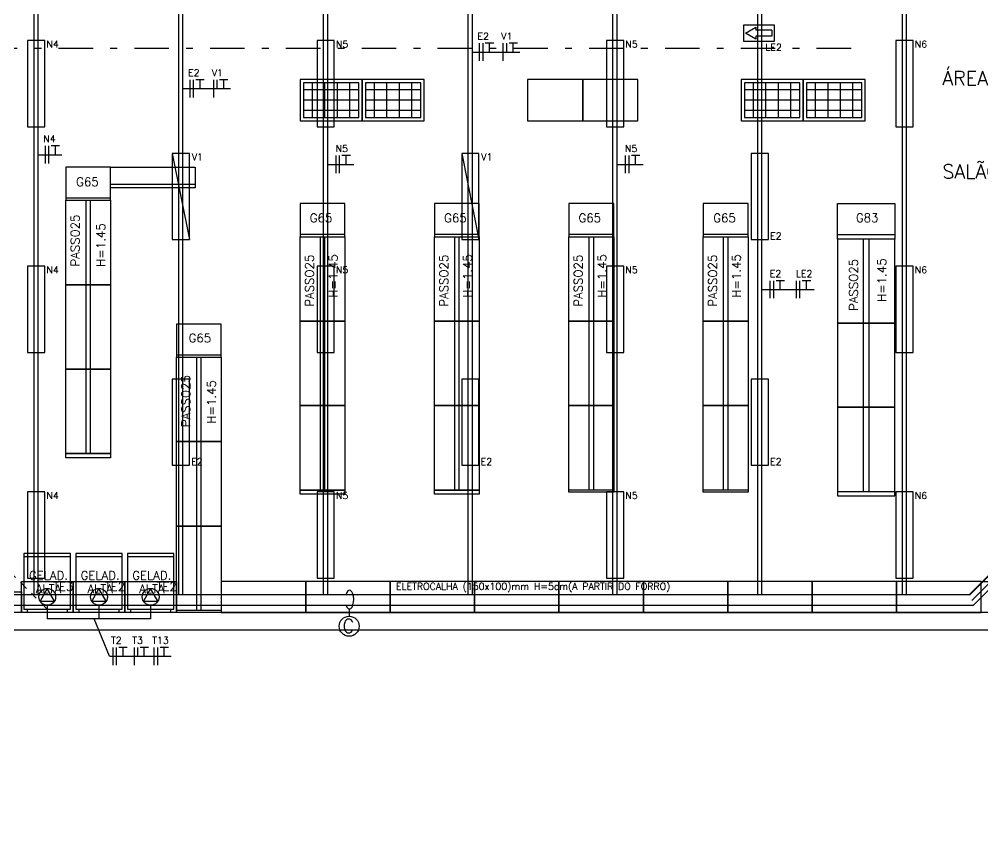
# Model space of a CAD drawing. Header units: metres. Extents: x -367 to 368, y -238 to 226.
# Drawn here: x 213.99 to 227.97, y 196.98 to 208.86 of the extents above; entities that cross this region are included whole.
import ezdxf
from ezdxf.enums import TextEntityAlignment as Align

# ---------------------------------------------------------------- set-up
doc = ezdxf.new("R2010")
doc.units = ezdxf.units.M
for name, pattern in [('CONTINOUS', [0]), ('DASHDOT2', [0.5, 0.25, -0.125, 0, -0.125]), ('LA_BAU_MERC_R01$0$DASHDOT', [1, 0.5, -0.25, 0, -0.25])]:
    doc.linetypes.add(name, pattern=pattern)
for name, color, linetype in [('A-CALHA', 160, 'Continuous'), ('A-SIMBELET', 10, 'Continuous'), ('A-TOMADA', 10, 'Continuous'), ('ELE-ELÉTRICA', 160, 'Continuous'), ('ELE-INDICAÇÕES', 10, 'Continuous'), ('INCENDIO', 10, 'CONTINOUS'), ('LA_BAU_BASES GERAIS_R00$0$base', 253, 'Continuous'), ('LA_BAU_LUM TÉRREO_R02$0$ARQ-HAC-251', 251, 'Continuous'), ('LA_BAU_LUM TÉRREO_R02$0$ARQ-LUM', 2, 'Continuous'), ('LA_BAU_MERC_R01$0$ARQ-MOB', 8, 'Continuous'), ('Texto', 20, 'Continuous')]:
    doc.layers.add(name, color=color, linetype=linetype)
doc.styles.add('LA_BAU_BASES GERAIS_R00$0$LA_BAU_MERC_R01$0$R40-125-RS', font='romans.shx', dxfattribs={"height": 0.1248})
doc.styles.add('LA_BAU_BASES GERAIS_R00$0$LA_BAU_MERC_R01$0$RS80', font='ROMANS', dxfattribs={"height": 0.18})
doc.styles.add('LA_BAU_BASES GERAIS_R00$0$R60-125-RS', font='romans.shx', dxfattribs={"height": 0.19})
doc.styles.add('LA_BAU_BASES GERAIS_R00$0$R80-100-RS', font='romans.shx', dxfattribs={"height": 0.203})
doc.styles.get("Standard").update_dxf_attribs({"font": 'romans.shx'})
pattern_1 = [(45, (200.66, 197.437384), (-0.0561266, 0.0561266), [])]

# ---------------------------------------------------------------- blocks, each defined once
blk = doc.blocks.new('LA_BAU_BASES GERAIS_R00$0$LA_BAU_ALVENARIA TÉRREO_R01')
at = {"layer": 'LA_BAU_BASES GERAIS_R00$0$base', "linetype": 'Continuous'}
for points in [[(244.37, 177.984), (244.37, 197.72), (244.49, 197.72), (244.49, 198.93), (245.022, 198.93), (245.022, 199.259), (244.872, 199.259), (244.872, 199.08), (244.37, 199.08), (244.37, 200.03), (244.872, 200.03), (244.872, 199.86), (245.022, 199.86), (245.022, 200.25), (235.3, 200.25), (235.3, 200.601), (235.15, 200.601), (235.15, 200.25), (200.064, 200.25)], [(200.03, 200.25), (200, 200.25), (200, 200), (244.01, 200), (244.01, 177.95), (244.37, 177.95), (244.37, 177.95)]]:
    blk.add_lwpolyline(points, dxfattribs=at)
blk.add_lwpolyline([(212.821, 200.25), (212.821, 200.55), (214.021, 200.55), (214.021, 200.25)], close=True, dxfattribs=at)
blk = doc.blocks.new('LA_BAU_BASES GERAIS_R00$0$LA_BAU_MERC_R01')
at = {"layer": 'LA_BAU_BASES GERAIS_R00$0$base'}
for p, q in [((218.065, 207.982), (218.065, 207.382)), ((218.965, 207.982), (218.065, 207.982)), ((218.915, 207.932), (218.115, 207.932)), ((218.115, 207.932), (218.115, 207.432)), ((218.245, 207.432), (218.245, 207.932)), ((218.425, 207.432), (218.425, 207.932)), ((218.605, 207.432), (218.605, 207.932)), ((218.785, 207.432), (218.785, 207.932)), ((218.915, 207.432), (218.915, 207.932)), ((218.965, 207.382), (218.965, 207.982)), ((218.965, 207.982), (218.965, 207.382)), ((219.865, 207.982), (218.965, 207.982)), ((219.815, 207.932), (219.015, 207.932)), ((219.015, 207.932), (219.015, 207.432)), ((219.145, 207.432), (219.145, 207.932)), ((219.325, 207.432), (219.325, 207.932)), ((219.505, 207.432), (219.505, 207.932)), ((219.685, 207.432), (219.685, 207.932)), ((219.815, 207.432), (219.815, 207.932)), ((219.865, 207.382), (219.865, 207.982)), ((221.365, 207.982), (221.365, 207.382)), ((222.165, 207.982), (221.365, 207.982)), ((222.165, 207.382), (222.165, 207.982)), ((222.165, 207.982), (222.165, 207.382)), ((222.965, 207.982), (222.165, 207.982)), ((222.965, 207.382), (222.965, 207.982)), ((224.465, 207.982), (224.465, 207.382)), ((225.365, 207.982), (224.465, 207.982)), ((225.315, 207.932), (224.515, 207.932)), ((224.515, 207.932), (224.515, 207.432)), ((224.645, 207.432), (224.645, 207.932)), ((224.825, 207.432), (224.825, 207.932)), ((225.005, 207.432), (225.005, 207.932)), ((225.185, 207.432), (225.185, 207.932)), ((225.315, 207.432), (225.315, 207.932)), ((225.365, 207.382), (225.365, 207.982)), ((225.365, 207.982), (225.365, 207.382)), ((226.265, 207.982), (225.365, 207.982)), ((226.215, 207.932), (225.415, 207.932)), ((225.415, 207.932), (225.415, 207.432)), ((225.545, 207.432), (225.545, 207.932)), ((225.725, 207.432), (225.725, 207.932)), ((225.905, 207.432), (225.905, 207.932)), ((226.085, 207.432), (226.085, 207.932)), ((226.215, 207.432), (226.215, 207.932)), ((226.265, 207.382), (226.265, 207.982)), ((218.915, 207.832), (218.115, 207.832)), ((219.815, 207.832), (219.015, 207.832)), ((225.315, 207.832), (224.515, 207.832)), ((226.215, 207.832), (225.415, 207.832)), ((218.915, 207.682), (218.115, 207.682)), ((219.815, 207.682), (219.015, 207.682)), ((225.315, 207.682), (224.515, 207.682)), ((226.215, 207.682), (225.415, 207.682)), ((218.915, 207.532), (218.115, 207.532)), ((219.815, 207.532), (219.015, 207.532)), ((225.315, 207.532), (224.515, 207.532)), ((226.215, 207.532), (225.415, 207.532)), ((218.065, 207.382), (218.965, 207.382)), ((218.115, 207.432), (218.915, 207.432)), ((218.965, 207.382), (219.865, 207.382)), ((219.015, 207.432), (219.815, 207.432)), ((221.365, 207.382), (222.165, 207.382)), ((222.165, 207.382), (222.965, 207.382)), ((224.465, 207.382), (225.365, 207.382)), ((224.515, 207.432), (225.315, 207.432)), ((225.365, 207.382), (226.265, 207.382)), ((225.415, 207.432), (226.215, 207.432)), ((215.315, 206.41), (215.315, 206.71)), ((215.315, 206.71), (216.54, 206.71)), ((216.54, 206.71), (216.54, 206.41)), ((216.54, 206.46), (215.315, 206.46)), ((216.54, 206.41), (215.315, 206.41)), ((214.665, 206.23), (215.315, 206.23)), ((214.665, 205.005), (214.665, 206.23)), ((214.96, 205.005), (214.96, 206.23)), ((215.02, 206.23), (215.02, 205.005)), ((215.315, 206.23), (215.315, 205.005)), ((218.065, 205.702), (218.715, 205.702)), ((218.065, 204.477), (218.065, 205.702)), ((218.36, 204.477), (218.36, 205.702)), ((218.42, 205.702), (218.42, 204.477)), ((218.715, 205.702), (218.715, 204.477)), ((220.015, 205.702), (220.665, 205.702)), ((220.015, 204.477), (220.015, 205.702)), ((220.31, 204.477), (220.31, 205.702)), ((220.37, 205.702), (220.37, 204.477)), ((220.665, 205.702), (220.665, 204.477)), ((221.965, 205.702), (222.615, 205.702)), ((221.965, 204.477), (221.965, 205.702)), ((222.26, 204.477), (222.26, 205.702)), ((222.32, 205.702), (222.32, 204.477)), ((222.615, 205.702), (222.615, 204.477)), ((223.915, 205.702), (224.565, 205.702)), ((223.915, 204.477), (223.915, 205.702)), ((224.21, 204.477), (224.21, 205.702)), ((224.27, 205.702), (224.27, 204.477)), ((224.565, 205.702), (224.565, 204.477)), ((226.695, 205.668), (225.865, 205.668)), ((225.865, 205.668), (225.865, 204.448)), ((226.24, 204.448), (226.24, 205.668)), ((226.32, 204.448), (226.32, 205.668)), ((226.695, 204.448), (226.695, 205.668)), ((214.665, 205.005), (215.315, 205.005)), ((214.665, 203.78), (214.665, 205.005)), ((215.315, 205.005), (214.665, 205.005)), ((214.96, 203.78), (214.96, 205.005)), ((215.02, 205.005), (215.02, 203.78)), ((215.315, 205.005), (215.315, 203.78)), ((218.065, 204.477), (218.715, 204.477)), ((218.065, 203.252), (218.065, 204.477)), ((218.715, 204.477), (218.065, 204.477)), ((218.36, 203.252), (218.36, 204.477)), ((218.42, 204.477), (218.42, 203.252)), ((218.715, 204.477), (218.715, 203.252)), ((220.015, 204.477), (220.665, 204.477)), ((220.015, 203.252), (220.015, 204.477)), ((220.665, 204.477), (220.015, 204.477)), ((220.31, 203.252), (220.31, 204.477)), ((220.37, 204.477), (220.37, 203.252)), ((220.665, 204.477), (220.665, 203.252)), ((221.965, 204.477), (222.615, 204.477)), ((221.965, 203.252), (221.965, 204.477)), ((222.615, 204.477), (221.965, 204.477)), ((222.26, 203.252), (222.26, 204.477)), ((222.32, 204.477), (222.32, 203.252)), ((222.615, 204.477), (222.615, 203.252)), ((223.915, 204.477), (224.565, 204.477)), ((223.915, 203.252), (223.915, 204.477)), ((224.565, 204.477), (223.915, 204.477)), ((224.21, 203.252), (224.21, 204.477)), ((224.27, 204.477), (224.27, 203.252)), ((224.565, 204.477), (224.565, 203.252)), ((226.695, 204.448), (225.865, 204.448)), ((225.865, 204.448), (225.865, 203.228)), ((225.865, 204.448), (226.695, 204.448)), ((226.24, 203.228), (226.24, 204.448)), ((226.32, 203.228), (226.32, 204.448)), ((226.695, 203.228), (226.695, 204.448)), ((216.271, 203.955), (216.921, 203.955)), ((216.271, 202.73), (216.271, 203.955)), ((216.566, 202.73), (216.566, 203.955)), ((216.626, 203.955), (216.626, 202.73)), ((216.921, 203.955), (216.921, 202.73)), ((215.315, 203.78), (214.665, 203.78)), ((214.665, 203.78), (215.315, 203.78)), ((214.665, 202.555), (214.665, 203.78)), ((214.96, 202.555), (214.96, 203.78)), ((215.02, 203.78), (215.02, 202.555)), ((215.315, 203.78), (215.315, 202.555)), ((218.715, 203.252), (218.065, 203.252)), ((218.065, 203.252), (218.715, 203.252)), ((218.065, 202.027), (218.065, 203.252)), ((218.36, 202.027), (218.36, 203.252)), ((218.42, 203.252), (218.42, 202.027)), ((218.715, 203.252), (218.715, 202.027)), ((220.665, 203.252), (220.015, 203.252)), ((220.015, 203.252), (220.665, 203.252)), ((220.015, 202.027), (220.015, 203.252)), ((220.31, 202.027), (220.31, 203.252)), ((220.37, 203.252), (220.37, 202.027)), ((220.665, 203.252), (220.665, 202.027)), ((222.615, 203.252), (221.965, 203.252)), ((221.965, 203.252), (222.615, 203.252)), ((221.965, 202.027), (221.965, 203.252)), ((222.26, 202.027), (222.26, 203.252)), ((222.32, 203.252), (222.32, 202.027)), ((222.615, 203.252), (222.615, 202.027)), ((224.565, 203.252), (223.915, 203.252)), ((223.915, 203.252), (224.565, 203.252)), ((223.915, 202.027), (223.915, 203.252)), ((224.21, 202.027), (224.21, 203.252)), ((224.27, 203.252), (224.27, 202.027)), ((224.565, 203.252), (224.565, 202.027)), ((225.865, 203.228), (226.695, 203.228)), ((226.695, 203.228), (225.865, 203.228)), ((225.865, 203.228), (225.865, 202.008)), ((226.24, 202.008), (226.24, 203.228)), ((226.32, 202.008), (226.32, 203.228)), ((226.695, 202.008), (226.695, 203.228)), ((216.271, 202.73), (216.921, 202.73)), ((216.271, 201.505), (216.271, 202.73)), ((216.921, 202.73), (216.271, 202.73)), ((216.566, 201.505), (216.566, 202.73)), ((216.626, 202.73), (216.626, 201.505)), ((216.921, 202.73), (216.921, 201.505)), ((215.315, 202.555), (214.665, 202.555)), ((218.715, 202.027), (218.065, 202.027)), ((220.665, 202.027), (220.015, 202.027)), ((222.615, 202.027), (221.965, 202.027)), ((224.565, 202.027), (223.915, 202.027)), ((225.865, 202.008), (226.695, 202.008)), ((216.921, 201.505), (216.271, 201.505)), ((216.271, 201.505), (216.921, 201.505)), ((216.271, 200.28), (216.271, 201.505)), ((216.566, 200.28), (216.566, 201.505)), ((216.626, 201.505), (216.626, 200.28)), ((216.921, 201.505), (216.921, 200.28)), ((214.733, 201.106), (214.058, 201.106)), ((214.058, 201.106), (214.058, 200.3)), ((214.733, 201.056), (214.058, 201.056)), ((214.733, 200.3), (214.733, 201.106)), ((215.483, 201.106), (214.808, 201.106)), ((214.808, 201.106), (214.808, 200.3)), ((215.483, 201.056), (214.808, 201.056)), ((215.483, 200.3), (215.483, 201.106)), ((216.233, 201.106), (215.558, 201.106)), ((215.558, 201.106), (215.558, 200.3)), ((216.233, 201.056), (215.558, 201.056)), ((216.233, 200.3), (216.233, 201.106)), ((214.021, 200.7), (214.771, 200.7)), ((214.021, 200.25), (214.021, 200.7)), ((214.771, 200.7), (215.521, 200.7)), ((214.771, 200.25), (214.771, 200.7)), ((214.771, 200.7), (214.771, 200.25)), ((215.521, 200.7), (216.271, 200.7)), ((215.521, 200.25), (215.521, 200.7)), ((215.521, 200.7), (215.521, 200.25)), ((216.271, 200.7), (216.271, 200.25)), ((216.921, 200.7), (216.921, 200.25)), ((218.146, 200.7), (216.921, 200.7)), ((218.146, 200.25), (218.146, 200.7)), ((218.146, 200.7), (218.146, 200.25)), ((219.371, 200.7), (218.146, 200.7)), ((219.371, 200.25), (219.371, 200.7)), ((219.371, 200.7), (219.371, 200.25)), ((220.596, 200.7), (219.371, 200.7)), ((220.596, 200.25), (220.596, 200.7)), ((220.596, 200.7), (220.596, 200.25)), ((221.821, 200.7), (220.596, 200.7)), ((221.821, 200.25), (221.821, 200.7)), ((221.821, 200.7), (221.821, 200.25)), ((223.046, 200.7), (221.821, 200.7)), ((223.046, 200.7), (223.046, 200.25)), ((224.271, 200.7), (223.046, 200.7)), ((223.046, 200.25), (223.046, 200.7)), ((224.271, 200.7), (224.271, 200.25)), ((225.496, 200.7), (224.271, 200.7)), ((224.271, 200.25), (224.271, 200.7)), ((225.496, 200.25), (225.496, 200.7)), ((225.496, 200.7), (225.496, 200.25)), ((226.721, 200.7), (225.496, 200.7)), ((226.721, 200.25), (226.721, 200.7)), ((226.721, 200.7), (226.721, 200.25)), ((227.946, 200.7), (226.721, 200.7)), ((227.946, 200.7), (228.696, 200.7)), ((227.946, 200.25), (227.946, 200.7)), ((227.946, 200.25), (227.946, 200.7)), ((214.771, 200.25), (214.021, 200.25)), ((214.058, 200.3), (214.733, 200.3)), ((214.108, 200.25), (214.108, 200.3)), ((214.683, 200.25), (214.108, 200.25)), ((214.683, 200.3), (214.683, 200.25)), ((215.521, 200.25), (214.771, 200.25)), ((214.808, 200.3), (215.483, 200.3)), ((214.858, 200.25), (214.858, 200.3)), ((215.433, 200.25), (214.858, 200.25)), ((215.433, 200.3), (215.433, 200.25)), ((216.271, 200.25), (215.521, 200.25)), ((215.558, 200.3), (216.233, 200.3)), ((215.608, 200.25), (215.608, 200.3)), ((216.183, 200.25), (215.608, 200.25)), ((216.183, 200.3), (216.183, 200.25)), ((216.921, 200.28), (216.271, 200.28)), ((216.921, 200.25), (218.146, 200.25)), ((218.146, 200.25), (219.371, 200.25)), ((219.371, 200.25), (220.596, 200.25)), ((220.596, 200.25), (221.821, 200.25)), ((221.821, 200.25), (223.046, 200.25)), ((223.046, 200.25), (224.271, 200.25)), ((224.271, 200.25), (225.496, 200.25)), ((225.496, 200.25), (226.721, 200.25)), ((226.721, 200.25), (227.946, 200.25)), ((228.696, 200.25), (227.946, 200.25))]:
    blk.add_line(p, q, dxfattribs=at)
at = {"layer": 'LA_BAU_BASES GERAIS_R00$0$base', "linetype": 'Continuous'}
for p, q in [((214.665, 206.71), (214.665, 206.23)), ((215.315, 206.71), (214.665, 206.71)), ((215.315, 206.23), (215.315, 206.71)), ((215.315, 206.26), (214.665, 206.26)), ((218.065, 206.182), (218.065, 205.702)), ((218.715, 206.182), (218.065, 206.182)), ((218.715, 205.702), (218.715, 206.182)), ((220.015, 206.182), (220.015, 205.702)), ((220.665, 206.182), (220.015, 206.182)), ((220.665, 205.702), (220.665, 206.182)), ((221.965, 206.182), (221.965, 205.702)), ((222.615, 206.182), (221.965, 206.182)), ((222.615, 205.702), (222.615, 206.182)), ((223.915, 206.182), (223.915, 205.702)), ((224.565, 206.182), (223.915, 206.182)), ((224.565, 205.702), (224.565, 206.182)), ((225.865, 206.182), (226.695, 206.182)), ((225.865, 205.668), (225.865, 206.182)), ((226.695, 206.182), (226.695, 205.668)), ((218.715, 205.732), (218.065, 205.732)), ((220.665, 205.732), (220.015, 205.732)), ((222.615, 205.732), (221.965, 205.732)), ((224.565, 205.732), (223.915, 205.732)), ((225.865, 205.732), (226.695, 205.732)), ((216.271, 204.435), (216.271, 203.955)), ((216.921, 204.435), (216.271, 204.435)), ((216.921, 203.955), (216.921, 204.435)), ((216.921, 203.985), (216.271, 203.985)), ((214.665, 202.555), (215.315, 202.555)), ((214.665, 202.525), (214.665, 202.555)), ((214.665, 202.495), (214.665, 202.525)), ((215.315, 202.495), (214.665, 202.495)), ((215.315, 202.555), (215.315, 202.525)), ((215.315, 202.525), (215.315, 202.495)), ((218.065, 202.027), (218.715, 202.027)), ((218.065, 201.997), (218.065, 202.027)), ((218.715, 202.027), (218.715, 201.997)), ((220.015, 202.027), (220.665, 202.027)), ((220.015, 201.997), (220.015, 202.027)), ((220.665, 202.027), (220.665, 201.997)), ((221.965, 201.997), (221.965, 202.027)), ((222.615, 202.027), (222.615, 201.997)), ((223.915, 201.997), (223.915, 202.027)), ((224.565, 202.027), (224.565, 201.997)), ((218.065, 201.967), (218.065, 201.997)), ((218.715, 201.967), (218.065, 201.967)), ((218.715, 201.997), (218.715, 201.967)), ((220.015, 201.967), (220.015, 201.997)), ((220.665, 201.967), (220.015, 201.967)), ((220.665, 201.997), (220.665, 201.967)), ((222.615, 201.997), (221.965, 201.997)), ((224.565, 201.997), (223.915, 201.997)), ((225.865, 202.008), (225.865, 201.944)), ((225.865, 201.944), (226.695, 201.944)), ((226.695, 201.944), (226.695, 202.008)), ((216.271, 200.25), (216.271, 200.28)), ((216.921, 200.25), (216.271, 200.25)), ((216.921, 200.28), (216.921, 200.25))]:
    blk.add_line(p, q, dxfattribs=at)
at = {"layer": 'LA_BAU_BASES GERAIS_R00$0$base', "style": 'LA_BAU_BASES GERAIS_R00$0$LA_BAU_MERC_R01$0$R40-125-RS'}
for s, p in [('G65', (214.815, 206.435)), ('G65', (218.205, 205.912)), ('G65', (220.155, 205.912)), ('G65', (222.105, 205.912)), ('G65', (224.061, 205.912)), ('G83', (226.13, 205.914)), ('G65', (216.448, 204.17))]:
    blk.add_text(s, height=0.1248, dxfattribs=at).set_placement(p)
for s, p in [('PASSO25', (214.863, 205.269)), ('H=1.45', (215.236, 205.264)), ('PASSO25', (218.263, 204.686)), ('H=1.45', (218.608, 204.817)), ('PASSO25', (220.213, 204.686)), ('H=1.45', (220.558, 204.817)), ('PASSO25', (222.163, 204.686)), ('H=1.45', (222.508, 204.817)), ('PASSO25', (224.113, 204.686)), ('H=1.45', (224.458, 204.817)), ('PASSO25', (226.158, 204.625)), ('H=1.45', (226.569, 204.756)), ('PASSO25', (216.468, 202.939)), ('H=1.45', (216.841, 202.989))]:
    blk.add_text(s, height=0.1248, rotation=89.9999, dxfattribs=at).set_placement(p)
for s, p in [('GELAD.', (214.413, 200.726)), ('GELAD.', (215.163, 200.726)), ('GELAD.', (215.913, 200.726)), ('ALTA', (214.413, 200.531)), ('ALTA', (215.163, 200.531)), ('ALTA', (215.913, 200.531))]:
    blk.add_text(s, height=0.1248, dxfattribs=at).set_placement(p, align=Align.CENTER)
at = {"layer": 'LA_BAU_BASES GERAIS_R00$0$base', "text_generation_flag": 4}
for tag, height, rotation, style, p in [('CD H=1.45', 0.12, 180, 'LA_BAU_BASES GERAIS_R00$0$LA_BAU_MERC_R01$0$RS80', (261.738, 205.549)), ('CD H=1.45', 0.12, 180, 'LA_BAU_BASES GERAIS_R00$0$LA_BAU_MERC_R01$0$RS80', (262.989, 205.549)), ('CD H=2.25', 0.125, 270, 'LA_BAU_BASES GERAIS_R00$0$LA_BAU_MERC_R01$0$R40-125-RS', (266.17, 203.663)), ('CD H=1.45', 0.12, 180, 'LA_BAU_BASES GERAIS_R00$0$LA_BAU_MERC_R01$0$RS80', (261.354, 202.826)), ('CD H=1.45', 0.12, 180, 'LA_BAU_BASES GERAIS_R00$0$LA_BAU_MERC_R01$0$RS80', (262.605, 202.826)), ('CD H=1.45', 0.12, 180, 'LA_BAU_BASES GERAIS_R00$0$LA_BAU_MERC_R01$0$RS80', (263.857, 202.826)), ('CD H=1.45', 0.12, 180, 'LA_BAU_BASES GERAIS_R00$0$LA_BAU_MERC_R01$0$RS80', (265.108, 202.826))]:
    blk.add_attdef(tag, text='', height=height, rotation=rotation, dxfattribs=dict(at, style=style)).set_placement(p, align=Align.MIDDLE)
at = {"layer": 'LA_BAU_BASES GERAIS_R00$0$base', "style": 'LA_BAU_BASES GERAIS_R00$0$LA_BAU_MERC_R01$0$RS80', "text_generation_flag": 4}
for p in [(261.764, 204.896), (263.015, 204.896)]:
    blk.add_attdef('CD H=1.45', text='', height=0.12, dxfattribs=at).set_placement(p, align=Align.MIDDLE)
at = {"layer": 'LA_BAU_BASES GERAIS_R00$0$base', "style": 'LA_BAU_BASES GERAIS_R00$0$LA_BAU_MERC_R01$0$R40-125-RS'}
for p in [(246.243, 203.098), (247.393, 203.098), (248.543, 203.098), (249.693, 203.098), (250.843, 203.098), (246.243, 202.318), (247.393, 202.318), (248.543, 202.318), (249.693, 202.318), (250.843, 202.318)]:
    blk.add_attdef('TIPO', text='', height=0.125, rotation=180, dxfattribs=at).set_placement(p, align=Align.MIDDLE)
blk = doc.blocks.new('LA_BAU_BASES GERAIS_R00')
at = {"layer": 'LA_BAU_BASES GERAIS_R00$0$base'}
for name in ['LA_BAU_BASES GERAIS_R00$0$LA_BAU_MERC_R01', 'LA_BAU_BASES GERAIS_R00$0$LA_BAU_ALVENARIA TÉRREO_R01']:
    blk.add_blockref(name, (0, 0), dxfattribs=at)
at = {"layer": 'LA_BAU_BASES GERAIS_R00$0$base', "char_height": 0.203, "attachment_point": 1, "style": 'LA_BAU_BASES GERAIS_R00$0$R80-100-RS'}
for s, insert, width in [('ÁREA CONSTRUÍDA ', (227.385, 208.104), 4.55255), ('SALÃO DE VENDAS', (227.385, 206.749), 8.26365)]:
    blk.add_mtext(s, dxfattribs=dict(at, insert=insert, width=width))
at = {"layer": 'LA_BAU_BASES GERAIS_R00$0$base', "style": 'LA_BAU_BASES GERAIS_R00$0$R60-125-RS'}
for p in [(242.782, 218.919), (358.637, 192.964)]:
    blk.add_attdef('S', text='', height=0.19, rotation=90, dxfattribs=at).set_placement(p, align=Align.MIDDLE_CENTER)
at = {"layer": 'LA_BAU_BASES GERAIS_R00$0$base', "style": 'LA_BAU_BASES GERAIS_R00$0$R80-100-RS'}
blk.add_attdef('ACESSO', text='', height=0.203, dxfattribs=at).set_placement((365.922, 191.987), align=Align.TOP_CENTER)
at = {"layer": 'LA_BAU_BASES GERAIS_R00$0$base', "style": 'LA_BAU_BASES GERAIS_R00$0$R60-125-RS'}
blk.add_attdef('S', text='', height=0.19, dxfattribs=at).set_placement((266.114, 180.913), align=Align.MIDDLE_CENTER)
blk = doc.blocks.new('A$C716F59AC')
at = {"layer": 'LA_BAU_LUM TÉRREO_R02$0$ARQ-HAC-251', "color": 160}
for p, q in [((-52.545, 22.569), (-52.545, 44.205)), ((-52.485, 22.569), (-52.485, 44.205)), ((-50.445, 22.569), (-50.445, 44.205)), ((-50.385, 22.569), (-50.385, 44.205)), ((-48.345, 22.569), (-48.345, 44.205)), ((-48.285, 22.569), (-48.285, 44.205)), ((-46.245, 22.569), (-46.245, 44.205)), ((-46.185, 22.569), (-46.185, 44.205)), ((-44.145, 22.569), (-44.145, 44.205)), ((-44.085, 22.569), (-44.085, 44.205)), ((-42.045, 22.569), (-42.045, 44.205)), ((-41.985, 22.569), (-41.985, 44.205)), ((-39.945, 22.569), (-39.945, 44.205)), ((-39.885, 22.569), (-39.885, 44.205))]:
    blk.add_line(p, q, dxfattribs=at)
at = {"layer": 'LA_BAU_LUM TÉRREO_R02$0$ARQ-HAC-251'}
for p, q in [((-50.385, 27.648), (-50.385, 44.205)), ((-46.185, 27.648), (-46.185, 44.205)), ((-41.985, 27.648), (-41.985, 44.205))]:
    blk.add_line(p, q, dxfattribs=at)
at = {"layer": 'LA_BAU_LUM TÉRREO_R02$0$ARQ-HAC-251', "color": 7}
for p, q in [((-52.545, 26.753), (-52.545, 32.515)), ((-48.345, 26.753), (-48.345, 32.515)), ((-44.145, 26.753), (-44.145, 32.515)), ((-39.945, 26.753), (-39.945, 32.515))]:
    blk.add_line(p, q, dxfattribs=at)
at = {"layer": 'LA_BAU_LUM TÉRREO_R02$0$ARQ-LUM', "color": 7}
for p, q in [((-50.54, 28.971), (-50.29, 27.721)), ((-46.34, 28.971), (-46.09, 27.721))]:
    blk.add_line(p, q, dxfattribs=at)
for points in [[(-52.39, 29.358), (-52.39, 30.608), (-52.64, 30.608), (-52.64, 29.358)], [(-52.39, 29.358), (-52.39, 30.608), (-52.64, 30.608), (-52.64, 29.358)], [(-48.19, 29.358), (-48.19, 30.608), (-48.44, 30.608), (-48.44, 29.358)], [(-48.19, 29.358), (-48.19, 30.608), (-48.44, 30.608), (-48.44, 29.358)], [(-43.99, 29.358), (-43.99, 30.608), (-44.24, 30.608), (-44.24, 29.358)], [(-43.99, 29.358), (-43.99, 30.608), (-44.24, 30.608), (-44.24, 29.358)], [(-39.79, 29.358), (-39.79, 30.608), (-40.04, 30.608), (-40.04, 29.358)], [(-39.79, 29.358), (-39.79, 30.608), (-40.04, 30.608), (-40.04, 29.358)], [(-50.29, 27.721), (-50.29, 28.971), (-50.54, 28.971), (-50.54, 27.721)], [(-50.29, 27.721), (-50.29, 28.971), (-50.54, 28.971), (-50.54, 27.721)], [(-50.29, 27.721), (-50.29, 28.971), (-50.54, 28.971), (-50.54, 27.721)], [(-50.29, 27.721), (-50.29, 28.971), (-50.54, 28.971), (-50.54, 27.721)], [(-46.09, 27.721), (-46.09, 28.971), (-46.34, 28.971), (-46.34, 27.721)], [(-46.09, 27.721), (-46.09, 28.971), (-46.34, 28.971), (-46.34, 27.721)], [(-46.09, 27.721), (-46.09, 28.971), (-46.34, 28.971), (-46.34, 27.721)], [(-46.09, 27.721), (-46.09, 28.971), (-46.34, 28.971), (-46.34, 27.721)], [(-41.89, 27.721), (-41.89, 28.971), (-42.14, 28.971), (-42.14, 27.721)], [(-41.89, 27.721), (-41.89, 28.971), (-42.14, 28.971), (-42.14, 27.721)], [(-52.39, 26.084), (-52.39, 27.334), (-52.64, 27.334), (-52.64, 26.084)], [(-52.39, 26.084), (-52.39, 27.334), (-52.64, 27.334), (-52.64, 26.084)], [(-48.19, 26.084), (-48.19, 27.334), (-48.44, 27.334), (-48.44, 26.084)], [(-48.19, 26.084), (-48.19, 27.334), (-48.44, 27.334), (-48.44, 26.084)], [(-43.99, 26.084), (-43.99, 27.334), (-44.24, 27.334), (-44.24, 26.084)], [(-43.99, 26.084), (-43.99, 27.334), (-44.24, 27.334), (-44.24, 26.084)], [(-39.79, 26.084), (-39.79, 27.334), (-40.04, 27.334), (-40.04, 26.084)], [(-39.79, 26.084), (-39.79, 27.334), (-40.04, 27.334), (-40.04, 26.084)], [(-50.29, 24.447), (-50.29, 25.697), (-50.54, 25.697), (-50.54, 24.447)], [(-50.29, 24.447), (-50.29, 25.697), (-50.54, 25.697), (-50.54, 24.447)], [(-46.09, 24.447), (-46.09, 25.697), (-46.34, 25.697), (-46.34, 24.447)], [(-46.09, 24.447), (-46.09, 25.697), (-46.34, 25.697), (-46.34, 24.447)], [(-41.89, 24.447), (-41.89, 25.697), (-42.14, 25.697), (-42.14, 24.447)], [(-41.89, 24.447), (-41.89, 25.697), (-42.14, 25.697), (-42.14, 24.447)], [(-52.39, 22.81), (-52.39, 24.06), (-52.64, 24.06), (-52.64, 22.81)], [(-52.39, 22.81), (-52.39, 24.06), (-52.64, 24.06), (-52.64, 22.81)], [(-48.19, 22.81), (-48.19, 24.06), (-48.44, 24.06), (-48.44, 22.81)], [(-48.19, 22.81), (-48.19, 24.06), (-48.44, 24.06), (-48.44, 22.81)], [(-43.99, 22.81), (-43.99, 24.06), (-44.24, 24.06), (-44.24, 22.81)], [(-43.99, 22.81), (-43.99, 24.06), (-44.24, 24.06), (-44.24, 22.81)], [(-39.79, 22.81), (-39.79, 24.06), (-40.04, 24.06), (-40.04, 22.81)], [(-39.79, 22.81), (-39.79, 24.06), (-40.04, 24.06), (-40.04, 22.81)]]:
    blk.add_lwpolyline(points, close=True, dxfattribs=at)
for points in [[(-50.29, 27.721), (-50.29, 28.971), (-50.54, 28.971), (-50.29, 27.721)], [(-46.09, 27.721), (-46.09, 28.971), (-46.34, 28.971), (-46.09, 27.721)], [(-41.89, 28.721), (-41.89, 28.971), (-42.14, 28.971), (-41.89, 28.721)], [(-50.29, 25.447), (-50.29, 25.697), (-50.54, 25.697), (-50.29, 25.447)], [(-46.09, 25.447), (-46.09, 25.697), (-46.34, 25.697), (-46.09, 25.447)], [(-41.89, 25.447), (-41.89, 25.697), (-42.14, 25.697), (-41.89, 25.447)]]:
    blk.add_solid(points, dxfattribs=at)
blk = doc.blocks.new('TOM-FORCABAIXA')
at = {"color": 10}
for p, q in [((0.125, 0), (0, 0)), ((0.414, 0), (0.197, 0.125)), ((0.197, 0.125), (0.197, -0.125)), ((0.197, -0.125), (0.414, 0))]:
    blk.add_line(p, q, dxfattribs=at)
blk.add_circle((0.269, 0), 0.144, dxfattribs=at)
blk = doc.blocks.new('A$C152F3989')
at = {"layer": 'ELE-ELÉTRICA', "color": 3}
for p, q in [((-37.119, 4.177), (-38.725, 2.572)), ((-38.664, 2.42), (-37.058, 4.026)), ((-38.725, 2.572), (-65.84, 2.572)), ((-65.84, 2.422), (-38.664, 2.42))]:
    blk.add_line(p, q, dxfattribs=at)
blk = doc.blocks.new('SETA')
at = {"layer": 'A-SIMBELET'}
for p, q in [((0.192, 0.638), (0.387, 0.755)), ((0.387, 0.755), (0.387, 0.697)), ((0.387, 0.521), (0.192, 0.638)), ((0.699, 0.697), (0.387, 0.697)), ((0.387, 0.578), (0.387, 0.521)), ((0.699, 0.578), (0.387, 0.578)), ((0.699, 0.697), (0.699, 0.578))]:
    blk.add_line(p, q, dxfattribs=at)
blk.add_lwpolyline([(0.745, 0.474), (0.16, 0.474), (0.16, 0.801), (0.745, 0.801)], close=True, dxfattribs=at)
blk = doc.blocks.new('A$C014F47B6')
at = {"layer": 'INCENDIO', "lineweight": 0, "xscale": 0.7500000000000008, "yscale": 0.75, "zscale": 0.7500000000000008, "rotation": 2.506848401428832e-06}
blk.add_blockref('SETA', (-43.295, -2.724), dxfattribs=at)
blk = doc.blocks.new('A$C22FC1C22')
at = {"layer": 'LA_BAU_MERC_R01$0$ARQ-MOB', "linetype": 'LA_BAU_MERC_R01$0$DASHDOT'}
blk.add_line((25.31, 7.837), (5.645, 7.837), dxfattribs=at)

msp = doc.modelspace()

# ---------------------------------------------------------------- hatches: boundary and pattern name
at = {"layer": 'ELE-ELÉTRICA'}
h = msp.add_hatch(dxfattribs=at)
h.set_pattern_fill('ANSI31', color=2, scale=0.025, style=0)
h.set_pattern_definition([(45, (228.109514, 192.864845), (-0.0561266, 0.0561266), [])])
h.paths.add_polyline_path([(227.775, 200.509), (227.836, 200.358), (229.442, 201.963), (235.22, 201.963), (236.826, 200.358), (244.919, 200.358), (245.025, 200.251), (245.025, 198.751), (244.928, 198.654), (244.49, 198.654), (244.49, 198.504), (244.928, 198.504), (245.025, 198.406), (245.025, 198.185), (244.928, 198.087), (244.49, 198.087), (244.49, 197.937), (244.928, 197.937), (245.025, 197.84), (245.025, 197.623), (245.211, 197.437), (245.283, 197.587), (245.167, 197.703), (245.167, 200.332), (244.99, 200.509), (236.887, 200.509), (235.281, 202.115), (229.381, 202.115)])
edge = h.paths.add_edge_path(flags=17)
edge.add_line((245.025, 198.185), (244.928, 198.087))
edge.add_line((245.025, 198.406), (245.025, 198.185))
h = msp.add_hatch(dxfattribs=at)
h.set_pattern_fill('ANSI31', color=2, scale=0.025, style=0)
h.set_pattern_definition(pattern_1)
edge = h.paths.add_edge_path()
edge.add_line((200.66, 200.509), (200.66, 200.359))
edge = h.paths.add_edge_path()
edge.add_line((200.66, 200.359), (227.836, 200.358))
edge = h.paths.add_edge_path()
edge.add_line((227.775, 200.509), (200.66, 200.509))
h = msp.add_hatch(dxfattribs=at)
h.set_pattern_fill('ANSI31', color=2, scale=0.025, style=0)
h.set_pattern_definition(pattern_1)
edge = h.paths.add_edge_path()
edge.add_line((200.66, 200.509), (200.66, 200.359))
edge = h.paths.add_edge_path()
edge.add_line((200.66, 200.359), (227.836, 200.358))
edge = h.paths.add_edge_path()
edge.add_line((227.775, 200.509), (200.66, 200.509))

# ---------------------------------------------------------------- linework, layer by layer
at = {"color": 2}
msp.add_line((215.3, 199.615), (215.075, 200.158), dxfattribs=at)
at = {"layer": 'ELE-ELÉTRICA', "color": 20}
for p, q in [((220.669, 208.255, 0), (220.669, 208.508, 0)), ((220.719, 208.255, 0), (220.719, 208.508, 0)), ((221.013, 208.255, 0), (221.013, 208.508, 0)), ((221.063, 208.381, 0), (221.063, 208.508, 0)), ((216.469, 207.723, 0), (216.469, 207.977, 0)), ((216.519, 207.723, 0), (216.519, 207.977, 0)), ((216.813, 207.723, 0), (216.813, 207.977, 0)), ((216.863, 207.85, 0), (216.863, 207.977, 0)), ((214.369, 206.765, 0), (214.369, 207.018, 0)), ((214.419, 206.765, 0), (214.419, 207.018, 0)), ((218.588, 206.625, 0), (218.588, 206.878, 0)), ((218.638, 206.625, 0), (218.638, 206.878, 0)), ((222.788, 206.625, 0), (222.788, 206.878, 0)), ((222.838, 206.625, 0), (222.838, 206.878, 0)), ((224.888, 204.81, 0), (224.888, 205.063, 0)), ((224.938, 204.81, 0), (224.938, 205.063, 0)), ((225.269, 204.81, 0), (225.269, 205.063, 0)), ((225.318, 204.81, 0), (225.318, 205.063, 0)), ((215.352, 199.488), (215.352, 199.742)), ((215.402, 199.488), (215.402, 199.742)), ((215.66, 199.488), (215.66, 199.742)), ((215.71, 199.615), (215.71, 199.742)), ((215.949, 199.488), (215.949, 199.742)), ((215.999, 199.488), (215.999, 199.742))]:
    msp.add_line(p, q, dxfattribs=at)
at = {"layer": 'ELE-ELÉTRICA', "color": 20, "linetype": 'Continuous'}
for p, q in [((220.874, 208.508, 0), (220.752, 208.508, 0)), ((220.813, 208.381, 0), (220.813, 208.508, 0)), ((221.218, 208.508, 0), (221.096, 208.508, 0)), ((221.157, 208.381, 0), (221.157, 208.508, 0)), ((216.674, 207.977, 0), (216.552, 207.977, 0)), ((216.613, 207.85, 0), (216.613, 207.977, 0)), ((217.018, 207.977, 0), (216.896, 207.977, 0)), ((216.957, 207.85, 0), (216.957, 207.977, 0)), ((214.574, 207.018, 0), (214.452, 207.018, 0)), ((214.513, 206.892, 0), (214.513, 207.018, 0)), ((218.794, 206.878, 0), (218.672, 206.878, 0)), ((218.733, 206.751, 0), (218.733, 206.878, 0)), ((222.994, 206.878, 0), (222.872, 206.878, 0)), ((222.933, 206.751, 0), (222.933, 206.878, 0)), ((225.094, 205.063, 0), (224.972, 205.063, 0)), ((225.033, 204.936, 0), (225.033, 205.063, 0)), ((225.474, 205.063, 0), (225.352, 205.063, 0)), ((225.413, 204.936, 0), (225.413, 205.063, 0)), ((215.557, 199.742), (215.435, 199.742)), ((215.496, 199.615), (215.496, 199.742)), ((215.865, 199.742), (215.743, 199.742)), ((215.804, 199.615), (215.804, 199.742)), ((216.155, 199.742), (216.033, 199.742)), ((216.094, 199.615), (216.094, 199.742))]:
    msp.add_line(p, q, dxfattribs=at)
at = {"layer": 'ELE-ELÉTRICA', "color": 2}
for p, q in [((220.565, 208.381, 0), (220.909, 208.381, 0)), ((220.909, 208.381, 0), (221.253, 208.381, 0)), ((216.365, 207.85, 0), (216.709, 207.85, 0)), ((216.709, 207.85, 0), (217.053, 207.85, 0)), ((214.265, 206.892, 0), (214.609, 206.892, 0)), ((218.465, 206.751, 0), (218.845, 206.751, 0)), ((222.665, 206.751, 0), (223.045, 206.751, 0)), ((224.765, 204.936, 0), (225.145, 204.936, 0)), ((225.145, 204.936, 0), (225.525, 204.936, 0)), ((215.3, 199.615), (215.608, 199.615)), ((215.608, 199.615), (215.897, 199.615)), ((215.897, 199.615), (216.193, 199.615))]:
    msp.add_line(p, q, dxfattribs=at)
at = {"layer": 'ELE-ELÉTRICA', "color": 210, "linetype": 'DASHDOT2', "ltscale": 0.5}
msp.add_line((214.396, 200.3), (213.705, 200.991), dxfattribs=at)
at = {"layer": 'ELE-ELÉTRICA', "color": 160}
for p, q in [((214.396, 200.25), (214.396, 200.158)), ((215.146, 200.25), (215.146, 200.158)), ((215.896, 200.25), (215.896, 200.158)), ((215.896, 200.158), (214.396, 200.158))]:
    msp.add_line(p, q, dxfattribs=at)
at = {"layer": 'ELE-INDICAÇÕES', "color": 2}
msp.add_ellipse((218.781, 200.438), major_axis=(0, 0.136), ratio=0.45844, start_param=2.183065, end_param=7.305967, dxfattribs=at)
at = {"layer": 'Texto', "color": 2, "ltscale": 10}
msp.add_line((218.777, 200.303), (218.777, 200.197), dxfattribs=at)
msp.add_circle((218.777, 200.051), 0.145, dxfattribs=at)

# ---------------------------------------------------------------- block references
at = {"color": 160}
for name, p in [('A$C716F59AC', (266.75, 177.94, 0)), ('A$C22FC1C22', (200.75, 200.595))]:
    msp.add_blockref(name, p, dxfattribs=at)
at = {"layer": 'A-TOMADA', "xscale": 0.8444087438345704, "yscale": 0.8444087438345207, "zscale": 0.844408743834496, "rotation": 90}
for p in [(214.396, 200.25), (215.146, 200.25), (215.896, 200.25)]:
    msp.add_blockref('TOM-FORCABAIXA', p, dxfattribs=at)
at = {"layer": 'ELE-ELÉTRICA', "color": 160}
for name, p in [('LA_BAU_BASES GERAIS_R00', (0, 0)), ('A$C152F3989', (266.5, 197.937))]:
    msp.add_blockref(name, p, dxfattribs=at)
at = {"layer": 'INCENDIO', "color": 160}
msp.add_blockref('A$C014F47B6', (267.681, 210.9), dxfattribs=at)

# ---------------------------------------------------------------- texts
at = {"layer": 'A-CALHA', "color": 3}
msp.add_text('ELETROCALHA (150x100)mm H=5cm(A PARTIR DO FORRO)', height=0.1, rotation=360, dxfattribs=at).set_placement((219.455, 200.581))
at = {"layer": 'A-SIMBELET'}
for s, p in [('N4', (214.474, 208.445, 0)), ('N5', (218.674, 208.445, 0)), ('N5', (222.874, 208.445, 0)), ('LE2', (224.935, 208.401, 0)), ('N6', (227.074, 208.445, 0)), ('V1', (216.574, 206.808, 0)), ('V1', (220.774, 206.808, 0)), ('E2', (224.968, 205.663, 0)), ('N4', (214.474, 205.171, 0)), ('N5', (218.674, 205.171, 0)), ('N5', (222.874, 205.171, 0)), ('N6', (227.074, 205.171, 0)), ('E2', (216.568, 202.389, 0)), ('E2', (220.768, 202.389, 0)), ('E2', (224.968, 202.389, 0)), ('N4', (214.474, 201.897, 0)), ('N5', (218.674, 201.897, 0)), ('N5', (222.874, 201.897, 0)), ('N6', (227.074, 201.897, 0))]:
    msp.add_text(s, height=0.1, dxfattribs=at).set_placement(p, align=Align.CENTER)
at = {"layer": 'ELE-ELÉTRICA', "color": 20}
for s, p in [('E2', (220.638, 208.561, 0)), ('V1', (220.982, 208.561, 0)), ('E2', (216.438, 208.03, 0)), ('V1', (216.782, 208.03, 0)), ('N4', (214.338, 207.072, 0)), ('N5', (218.579, 206.931, 0)), ('N5', (222.779, 206.931, 0)), ('E2', (224.879, 205.116, 0)), ('LE2', (225.259, 205.116, 0)), ('T2', (215.321, 199.795)), ('T3', (215.629, 199.795)), ('T13', (215.919, 199.795))]:
    msp.add_text(s, height=0.1, dxfattribs=at).set_placement(p)
at = {"layer": 'ELE-ELÉTRICA', "color": 10}
for s, p in [('TE3', (214.628, 200.564)), ('TE2', (215.378, 200.564)), ('TE2', (216.128, 200.564))]:
    msp.add_text(s, height=0.125, dxfattribs=at).set_placement(p, align=Align.CENTER)
at = {"layer": 'ELE-INDICAÇÕES', "color": 20}
msp.add_text('C', height=0.195, dxfattribs=at).set_placement((218.678, 199.957))

doc.saveas('drawing.dxf')
